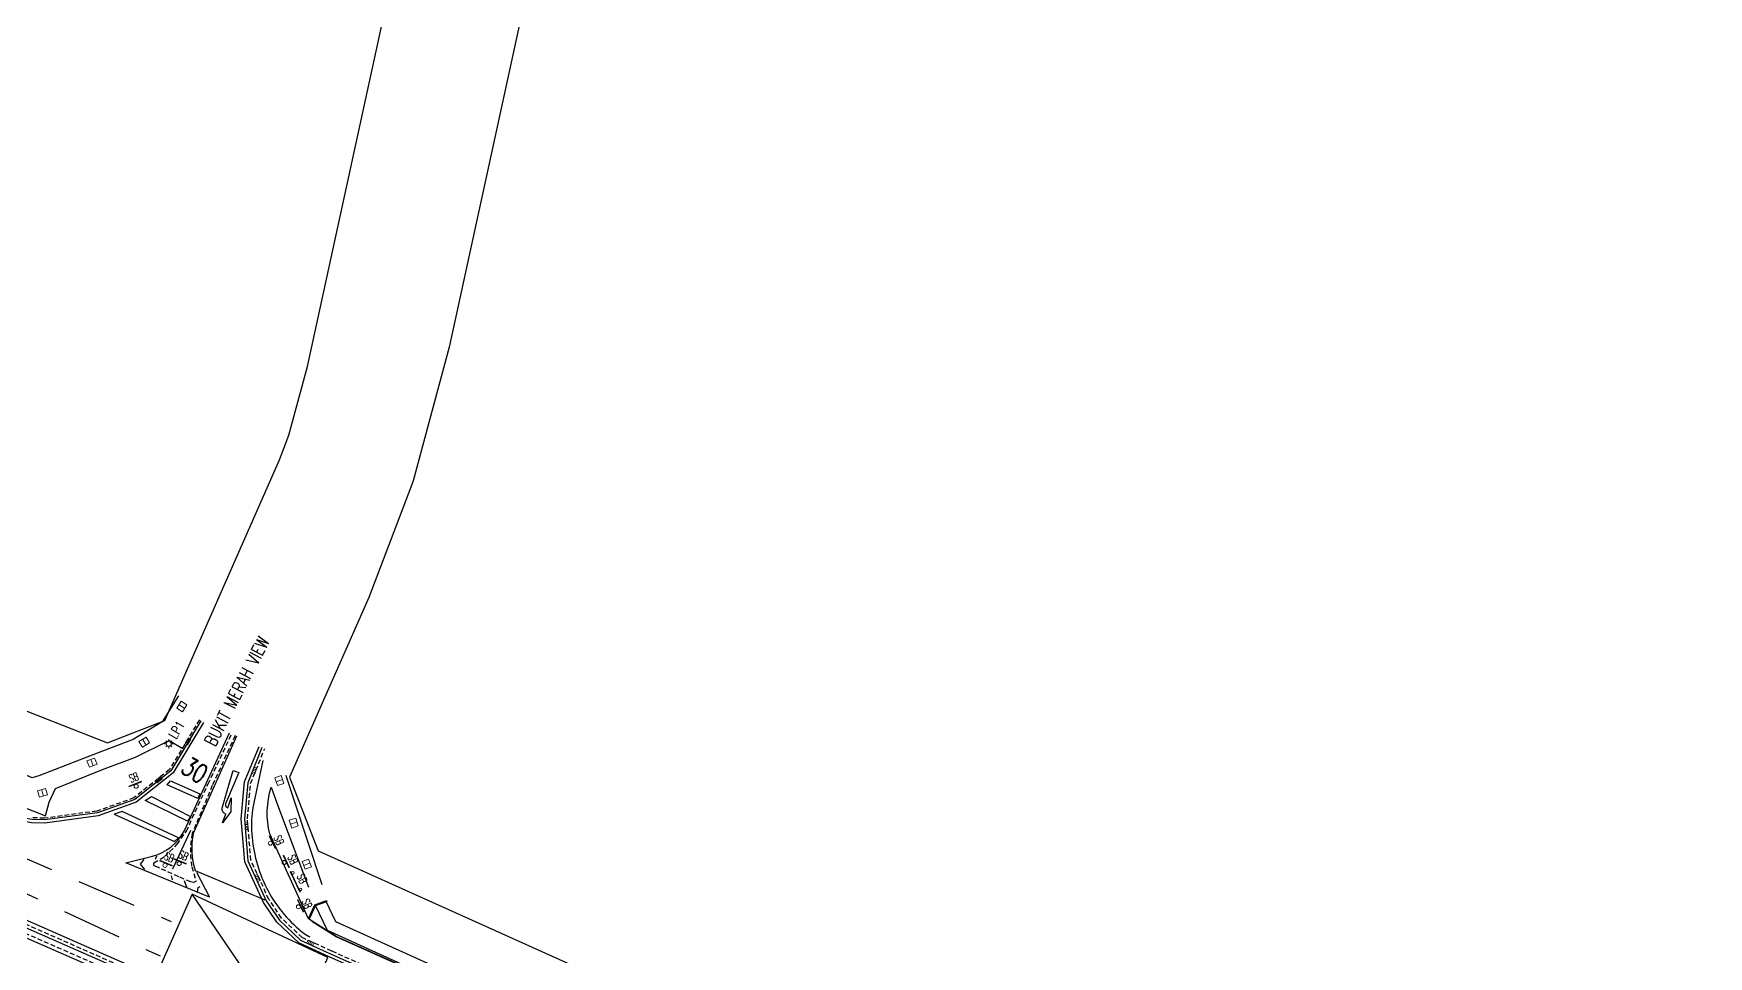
# Model space of a CAD drawing. Header units: millimetres. Extents: x 25846 to 27323, y 29074 to 29862.
# Drawn here: x 26721.7 to 26899.6, y 29461.8 to 29559.8 of the extents above; entities that cross this region are included whole.
import ezdxf

# ---------------------------------------------------------------- set-up
doc = ezdxf.new("R2010")
doc.units = ezdxf.units.MM
doc.linetypes.add('DASHED', pattern=[0.75, 0.5, -0.25])
doc.linetypes.add('DASHED2', pattern=[9.525, 6.35, -3.175])
for name, color, linetype in [('S_CONC_LINE', 151, 'Continuous'), ('S_DRAIN_LINE', 4, 'Continuous'), ('S_FP_LINE', 11, 'Continuous'), ('S_LP', 7, 'Continuous'), ('S_RAIL', 200, 'Continuous'), ('S_RIGID_PAVEMENT', 7, 'Continuous'), ('S_ROAD_LINE', 7, 'DASHED'), ('S_SIGN_BOARD', 7, 'Continuous'), ('S_TRAFFIC_LINE', 8, 'Continuous'), ('SS ROADWIDL', 7, 'Continuous')]:
    doc.layers.add(name, color=color, linetype=linetype)
doc.layers.add('S_IG_', color=2, linetype='Continuous', lineweight=5)
doc.layers.add('S_IGK_', color=2, linetype='Continuous', lineweight=5)
doc.styles.add('CB_DIM', font='simplex.shx', dxfattribs={"width": 0.75, "height": 1.35})
doc.styles.add('SIMPLEX', font='SIMPLEX')

# ---------------------------------------------------------------- blocks, each defined once
blk = doc.blocks.new('IRON_GRATING')
at = {"lineweight": 15}
blk.add_line((0, 0.36), (0, -0.36), dxfattribs=at)
blk.add_lwpolyline([(-0.44, 0.36), (-0.44, -0.36), (0.44, -0.36), (0.44, 0.36)], close=True, dxfattribs=at)
blk = doc.blocks.new('ig')
blk.add_blockref('IRON_GRATING', (0, 0))
blk = doc.blocks.new('igk')
at = {"lineweight": 15}
for p, q in [((0.35, 0.15), (-0.35, 0.15)), ((-0.35, 0.15), (-0.35, -0.15)), ((-0.18, 0.15), (-0.18, -0.15)), ((0, 0.15), (0, -0.15)), ((0.17, 0.15), (0.17, -0.15)), ((0.35, -0.15), (0.35, 0.15)), ((-0.35, -0.15), (0.35, -0.15))]:
    blk.add_line(p, q, dxfattribs=at)
blk = doc.blocks.new('SIGN_BOARD_SMALL')
at = {"color": 0, "lineweight": 18}
for p, q in [((0.73, 0.07), (-0.73, 0.07)), ((0.73, 0), (-0.73, 0))]:
    blk.add_line(p, q, dxfattribs=at)
at = {"lineweight": 18}
blk.add_circle((0, -0.22), 0.216, dxfattribs=at)
blk = doc.blocks.new('SBS')
at = {"layer": 'S_SIGN_BOARD', "lineweight": 15}
blk.add_blockref('SIGN_BOARD_SMALL', (0, 0), dxfattribs=at)
at = {"layer": 'S_SIGN_BOARD', "color": 0, "linetype": 'ByBlock', "lineweight": 15, "style": 'SIMPLEX', "width": 0.65}
blk.add_text('SB', height=0.85, dxfattribs=at).set_placement((-0.39, 0.32))
blk = doc.blocks.new('SIGN_BOARD_BIG')
at = {"layer": 'S_SIGN_BOARD', "lineweight": 18}
blk.add_lwpolyline([(-0.95, -0.05), (0.95, -0.05), (0.95, 0), (-0.95, 0)], close=True, dxfattribs=at)
at = {"layer": 'S_SIGN_BOARD', "color": 0, "linetype": 'ByBlock', "lineweight": 18}
for centre in [(-0.78, 0.12), (0.78, 0.12)]:
    blk.add_circle(centre, 0.111, dxfattribs=at)
blk = doc.blocks.new('SBB')
at = {"layer": 'S_SIGN_BOARD', "color": 0, "linetype": 'ByBlock', "lineweight": 15, "xscale": 1.25, "yscale": 1.25, "zscale": 1.25}
blk.add_blockref('SIGN_BOARD_BIG', (0, 0), dxfattribs=at)
at = {"layer": 'S_SIGN_BOARD', "color": 0, "linetype": 'ByBlock', "lineweight": 15, "style": 'SIMPLEX', "width": 0.65}
blk.add_text('SB', height=0.85, dxfattribs=at).set_placement((-0.48, 0.35))
blk = doc.blocks.new('A$Ca65eef7b')
at = {"layer": 'SS ROADWIDL', "color": 13}
for points in [[(26773.6, 29561.95), (26765.9, 29526.53), (26762.07, 29512.33), (26761.81, 29511.65), (26757.35, 29499.92), (26748.95, 29480.85), (26751.99, 29473.03), (26779.65, 29460.57), (26791.27, 29455.89), (26796.27, 29453.61), (26843.17, 29434.97), (26846.62, 29433.6), (26851.69, 29431.58), (26875.33, 29427.8), (26878.62, 29427.27), (26889.56, 29425.59), (26893.76, 29424.95), (26899.64, 29424.06)], [(26664.59, 29510.14), (26691.69, 29499.36), (26729.61, 29484.51), (26732.21, 29485.52), (26735.68, 29486.87), (26741.71, 29500.56), (26747.89, 29514.57), (26748.87, 29517.16), (26750.85, 29524.45), (26762.91, 29579.93), (26765.2, 29590.43), (26760.61, 29597.58), (26746.94, 29600.59)]]:
    blk.add_lwpolyline(points, dxfattribs=at)
blk = doc.blocks.new('LAMPPOST')
at = {"lineweight": 18}
for points in [[(-0.32, 0.32), (-0.19, 0.19)], [(0, 0.49), (0, 0.26)], [(0.32, 0.32), (0.19, 0.19)], [(-0.49, 0), (-0.26, 0)], [(-0.32, -0.32), (-0.19, -0.19)], [(0, -0.49), (0, -0.26)], [(0.32, -0.32), (0.19, -0.19)], [(0.49, 0), (0.26, 0)]]:
    blk.add_lwpolyline(points, dxfattribs=at)
blk.add_circle((0, 0), 0.264, dxfattribs=at)

msp = doc.modelspace()

# ---------------------------------------------------------------- hatches: boundary and pattern name
at = {"layer": 'S_RIGID_PAVEMENT'}
h = msp.add_hatch(dxfattribs=at)
h.set_pattern_fill('ANSI37', color=256, scale=0.15, angle=-145.9947886)
h.paths.add_polyline_path([(26243.27, 29629.32), (26242.68, 29626.84), (26276.19, 29617.9, 0.026271), (26276.02, 29620.75), (26271.82, 29621.83)])
h.paths.add_polyline_path([(26208.3, 29639.24), (26208.18, 29638.78), (26209.59, 29638.4), (26209.34, 29637.49), (26207.95, 29637.86), (26207.54, 29636.22), (26225.46, 29631.44, -0.029352), (26227.24, 29634.09), (26227.24, 29634.2)])
h.paths.add_polyline_path([(26227.24, 29634.1, 0.029415), (26225.46, 29631.44), (26226.46, 29631.17)])
h.paths.add_polyline_path([(26227.72, 29634.07), (26227.3, 29634.18, 0.000966), (26227.24, 29634.1), (26226.46, 29631.17), (26226.92, 29631.05)])
h.paths.add_polyline_path([(26227.56, 29633.48), (26226.92, 29631.05), (26240.68, 29627.37), (26241.27, 29629.84), (26238.97, 29630.44)])
h.paths.add_polyline_path([(26243.27, 29629.32), (26241.27, 29629.84), (26240.68, 29627.37), (26242.68, 29626.84)])
h.paths.add_polyline_path([(26276.02, 29620.75, -0.026271), (26276.19, 29617.9), (26292.12, 29613.65), (26292.76, 29616.44)])
h.paths.add_polyline_path([(26246.15, 29606.91), (26246.48, 29606.35), (26268.1, 29598.3, 0.026537), (26270.05, 29600.44)])
h.paths.add_polyline_path([(26270.05, 29600.44, -0.026537), (26268.1, 29598.3), (26271.64, 29596.99), (26274.45, 29596.23), (26274.46, 29596.25), (26275.32, 29596.02), (26284.79, 29593.44), (26309.8, 29589.41), (26309.84, 29589.66)])
h.paths.add_polyline_path([(26670.87, 29497.11), (26670.06, 29495.02), (26687.61, 29487.74), (26688.5, 29489.89), (26676.99, 29494.68)])
h.paths.add_polyline_path([(26673.73, 29494.72), (26675.72, 29493.57, 0.321196), (26676.26, 29493.95), (26675.21, 29494.47), (26676.64, 29494.2), (26677.72, 29493.21), (26676.7, 29493.72, -0.30779), (26676.01, 29493.4), (26676.68, 29493.02), (26676.81, 29493.28), (26678.68, 29491.93), (26676.46, 29492.57), (26676.59, 29492.84), (26673.46, 29494.18)], flags=16)
h.paths.add_polyline_path([(26689.23, 29490.11), (26688.15, 29487.51), (26704.02, 29480.93), (26705.01, 29483.55), (26701.65, 29484.95)])
h.paths.add_polyline_path([(26689.23, 29490.11), (26688.69, 29490.34), (26687.61, 29487.74), (26688.15, 29487.51)])
h.paths.add_polyline_path([(26705.47, 29483.35), (26705.01, 29483.55), (26704.02, 29480.93), (26704.49, 29480.74)])
h.paths.add_polyline_path([(26707.22, 29482.06), (26705.29, 29482.87), (26704.49, 29480.74), (26706.36, 29479.96)])
h.paths.add_polyline_path([(26705.41, 29483.18), (26705.29, 29482.87), (26707.22, 29482.06), (26707.35, 29482.36)])
h.paths.add_polyline_path([(26705.47, 29483.35), (26705.41, 29483.18), (26707.35, 29482.36), (26707.42, 29482.54)])
h.paths.add_polyline_path([(26677.1, 29494.95), (26670.98, 29497.39), (26670.87, 29497.11), (26676.99, 29494.68), (26688.5, 29489.89), (26688.61, 29490.16)])
h.paths.add_polyline_path([(26798.54, 29415.67), (26784.68, 29421.84), (26782.11, 29423.92), (26780.48, 29420.25), (26783.37, 29418.05), (26783.77, 29417.77), (26784.3, 29417.49), (26789.47, 29415.23), (26795.88, 29412.37), (26796.84, 29412.03), (26799.71, 29411.48), (26804.49, 29410.58, 0.050598), (26808.48, 29414.36), (26808.38, 29414.4)])
h.paths.add_polyline_path([(26782.11, 29423.92), (26780.7, 29425.05), (26779.02, 29421.36), (26780.48, 29420.25)])
h.paths.add_polyline_path([(26776.42, 29428.49), (26761.06, 29435.26), (26760.96, 29435.02), (26761.24, 29434.84), (26772.84, 29426.04), (26779.02, 29421.36), (26780.7, 29425.05)])
h.paths.add_polyline_path([(26808.48, 29414.36, -0.050598), (26804.49, 29410.58), (26812.17, 29409.12), (26823.61, 29406.93), (26824.61, 29406.73), (26824.73, 29407.01), (26824.56, 29407.27)])
h.paths.add_polyline_path([(26773.71, 29429.26), (26776.6, 29428), (26777.42, 29429.88), (26774.54, 29431.14)], flags=24)

# ---------------------------------------------------------------- linework, layer by layer
at = {"layer": 'S_CONC_LINE'}
for points in [[(26750.99, 29465.92), (26751.62, 29467.31), (26752.86, 29467.76)], [(26751.09, 29465.88), (26751.69, 29467.23), (26752.89, 29467.67)], [(26752.86, 29467.76), (26752.89, 29467.67)], [(26750.99, 29465.92), (26751.09, 29465.88)]]:
    msp.add_lwpolyline(points, dxfattribs=at)
at = {"layer": 'S_DRAIN_LINE'}
for points in [[(26788.54, 29448.71), (26769.47, 29457.09), (26752.98, 29464.59), (26751.69, 29467.23)], [(26789.02, 29449.81), (26769.96, 29458.19), (26753.87, 29465.51), (26752.83, 29467.64)]]:
    msp.add_lwpolyline(points, dxfattribs=at)
at = {"layer": 'S_FP_LINE'}
for points in [[(26737.14, 29489.49), (26735.41, 29486.72), (26732.33, 29484.87), (26728.33, 29483.32), (26722.32, 29481.01), (26721.59, 29480.79), (26703.03, 29488.97), (26675.45, 29500.07), (26665.9, 29503.89), (26643.05, 29512.25), (26609.88, 29523.93), (26594.89, 29531.18), (26594.74, 29531), (26588.91, 29534.65), (26584.74, 29538.08), (26580.03, 29543.69), (26580.25, 29544.01), (26580.09, 29544.24), (26581.26, 29545.46), (26577.74, 29551.94)], [(26609.22, 29521.87), (26664.38, 29500.47), (26701.65, 29485.19), (26723.02, 29476.75), (26723.42, 29478.2), (26724.07, 29479.64), (26729.08, 29481.68), (26732.57, 29483), (26736.17, 29484.76), (26737.6, 29483.92)], [(26748.53, 29481.07), (26748.6, 29480.82), (26749.35, 29478.56), (26752.38, 29469.47)]]:
    msp.add_lwpolyline(points, dxfattribs=at)
msp.add_lwpolyline([(26788.54, 29448.78), (26787.95, 29448.87), (26769.43, 29457.02), (26753.89, 29463.94), (26750.97, 29465.83), (26746.84, 29474.83, -0.136146), (26746.99, 29479.78), (26747.66, 29477.92), (26750.94, 29469.18)], format="xyb", dxfattribs=at)
at = {"layer": 'S_RAIL'}
for points in [[(26660.52, 29490.01), (26702.65, 29472.9), (26740.3, 29456.38), (26779.26, 29439.14), (26780.85, 29438.45), (26780.88, 29438.07)], [(26736.56, 29471.12), (26738.46, 29475.22)], [(26751.04, 29465.9), (26751.66, 29467.27), (26752.88, 29467.71)], [(26787.93, 29448.83), (26769.41, 29456.97), (26753.88, 29463.89), (26751.29, 29465.53)]]:
    msp.add_lwpolyline(points, dxfattribs=at)
msp.add_lwpolyline([(26746.09, 29482.62), (26745.14, 29478.13, 0.064189), (26744.9, 29475.21, 0.096779), (26746.31, 29469.47, 0.057675), (26747.92, 29466.85, 0.043615), (26749.92, 29464.71, 0.066426), (26751.1, 29463.9, 1.054758)], format="xyb", dxfattribs=at)
at = {"layer": 'S_ROAD_LINE'}
for points in [[(26739.36, 29486.94), (26736.18, 29481.66), (26732.4, 29478.65), (26728.49, 29477.26), (26722.91, 29476.5), (26721.61, 29476.54)], [(26768.3, 29455.76), (26753.42, 29462.39), (26750.29, 29463.82), (26748.1, 29465.89), (26746.75, 29467.87), (26744.84, 29472.05), (26744.46, 29476.44), (26744.81, 29480.2), (26746.3, 29483.89)], [(26701.56, 29472.74), (26740.28, 29455.8)], [(26740.53, 29456.6), (26701.98, 29473.58)]]:
    msp.add_lwpolyline(points, dxfattribs=at)
msp.add_lwpolyline([(26743.15, 29485.27), (26740.74, 29479.97), (26738.6, 29474.88, 0.090148), (26738.55, 29471.34), (26739.01, 29469.8), (26738.78, 29469.69), (26738.45, 29469.74), (26737.17, 29470.29), (26735.02, 29471.25), (26734.53, 29471.47), (26734.53, 29471.78), (26735.67, 29472.42), (26737.01, 29473.73), (26737.99, 29475.13), (26740.28, 29480.14), (26742.79, 29485.45)], format="xyb", dxfattribs=at)
at = {"layer": 'S_TRAFFIC_LINE'}
for points in [[(26739.8, 29486.68), (26736.58, 29481.31), (26732.66, 29478.19), (26728.62, 29476.76), (26722.94, 29475.99), (26721.55, 29476.02), (26720.7, 29476.2), (26719.72, 29476.58), (26715.5, 29478.59), (26705.28, 29482.87)], [(26739.52, 29486.85), (26736.32, 29481.53), (26732.5, 29478.49), (26728.54, 29477.08), (26722.92, 29476.32), (26721.59, 29476.35), (26720.79, 29476.52), (26719.85, 29476.88), (26715.64, 29478.89), (26705.41, 29483.18)], [(26737.79, 29475.19), (26742.55, 29485.55)], [(26876.25, 29414.55), (26869.85, 29415.79), (26864.46, 29417.15), (26858.78, 29418.95), (26851.07, 29421.39), (26840.67, 29424.78), (26830.29, 29428.15), (26807.55, 29437.92), (26787.19, 29446.75), (26768.03, 29455.16), (26753.15, 29461.79), (26749.92, 29463.27), (26747.6, 29465.46), (26746.17, 29467.55), (26744.19, 29471.88), (26743.8, 29476.44), (26744.17, 29480.35), (26745.7, 29484.13)], [(26746.01, 29484.01), (26744.5, 29480.27), (26744.14, 29476.44), (26744.52, 29471.97), (26746.47, 29467.72), (26747.86, 29465.68), (26750.11, 29463.55), (26753.29, 29462.1), (26768.17, 29455.47), (26787.33, 29447.06), (26807.68, 29438.23), (26830.41, 29428.47), (26840.77, 29425.1), (26851.18, 29421.71), (26858.88, 29419.27), (26864.55, 29417.47), (26869.92, 29416.12), (26876.31, 29414.88)], [(26736.28, 29480.48), (26739.4, 29479.09), (26739.19, 29478.58), (26735.94, 29480.05), (26736.28, 29480.48)], [(26734.28, 29478.79), (26738.42, 29476.69), (26738.09, 29476.2), (26733.6, 29478.38), (26734.28, 29478.79)], [(26737.13, 29474.43), (26731.18, 29477.22), (26730.33, 29476.93), (26736.73, 29474.02), (26737.13, 29474.43)], [(26701.39, 29472.35), (26740.11, 29455.42)], [(26739.07, 29470.77), (26740.45, 29468.1), (26731.57, 29471.75), (26734.4, 29472.47)], [(26734.81, 29472.48), (26734.68, 29472.11)], [(26733.56, 29471.06), (26733.1, 29471.62), (26733.5, 29472.11)], [(26738.91, 29470.95), (26746.31, 29467.82)], [(26736.37, 29470.38), (26736.49, 29469.96)], [(26737.74, 29469.88), (26738.01, 29469.17)], [(26739.18, 29468.64), (26739.24, 29469.14), (26739.46, 29469.24)], [(26740.7, 29456.99), (26715.25, 29468.19)], [(26749.17, 29452.95), (26738.6, 29468.44)]]:
    msp.add_lwpolyline(points, dxfattribs=at)
at = {"layer": 'S_TRAFFIC_LINE', "elevation": 10.28}
msp.add_lwpolyline([(26738.69, 29474.85), (26743.35, 29485.26)], dxfattribs=at)
at = {"layer": 'S_TRAFFIC_LINE', "ltscale": 2, "elevation": 10.21}
msp.add_lwpolyline([(26742.16, 29476.96, -0.366785), (26741.79, 29477.56), (26742.32, 29479.4), (26742.97, 29481.55), (26743.54, 29481.35), (26742.25, 29478.27), (26742.18, 29478.09, 0.556559), (26742.38, 29477.61), (26742.74, 29478.65), (26742.71, 29477.18), (26741.82, 29476.01), (26742.16, 29476.96)], format="xyb", dxfattribs=at)
at = {"layer": 'S_TRAFFIC_LINE', "linetype": 'DASHED2', "flags": 128}
for points in [[(26717.83, 29473.56), (26736.37, 29465.54)], [(26716.41, 29470.61), (26735.19, 29461.87)]]:
    msp.add_lwpolyline(points, dxfattribs=at)
at = {"layer": 'S_TRAFFIC_LINE'}
msp.add_lwpolyline([(26749.17, 29452.95), (26753.01, 29461.72), (26738.6, 29468.44), (26734.58, 29459.33)], close=True, dxfattribs=at)
for centre, radius, start, end in [((26733.04, 29477.65), 5.35, 283.992, 332.9777), ((26746.27, 29473.31, 10.19), 7.72, 168.1737, 197.7807)]:
    msp.add_arc(centre, radius, start, end, dxfattribs=at)

# ---------------------------------------------------------------- block references
at = {"layer": 'S_IG_'}
for p, rotation in [((26737.51, 29488.35), 57.96655589605318), ((26733.51, 29484.58), 30.93890272841324), ((26727.96, 29482.4), 21.01236517442728), ((26722.7, 29479.19), 16.67745886181558), ((26747.86, 29480.49), 288.3588499584678), ((26749.39, 29475.98), 288.4177068878238), ((26750.78, 29471.62), 290.5759478674523)]:
    msp.add_blockref('ig', p, dxfattribs=dict(at, rotation=rotation))
at = {"layer": 'S_IGK_'}
for p, rotation in [((26738.16, 29484.66), 58.98822810870739), ((26745.2, 29481.53), 247.9524425125031), ((26735.06, 29480.58), 38.5038224960606), ((26744.38, 29475.65), 274.8714751917787), ((26745.54, 29470.16), 294.5520615949001), ((26751.15, 29463.27), 335.3970752044127)]:
    msp.add_blockref('igk', p, dxfattribs=dict(at, rotation=rotation))
at = {"layer": 'S_LP', "lineweight": 18}
msp.add_blockref('LAMPPOST', (26736.11, 29484.4), dxfattribs=at)
at = {"layer": 'S_SIGN_BOARD'}
for name, p, rotation in [('SBS', (26732.57, 29480.1), 20.63845557644111), ('SBS', (26747.09, 29473.94), 295.1963215702608), ('SBS', (26735.8, 29471.7), 337.5402104591497), ('SBS', (26737.3, 29471.89), 337.5402104591497), ('SBS', (26748.57, 29471.89), 295.1963215702608), ('SBB', (26749.57, 29469.76), 295.1963215702608), ('SBS', (26750.08, 29467.19), 295.196405377239)]:
    msp.add_blockref(name, p, dxfattribs=dict(at, rotation=rotation))
at = {"layer": 'SS ROADWIDL'}
msp.add_blockref('A$Ca65eef7b', (0, 0), dxfattribs=at)

# ---------------------------------------------------------------- texts
at = {"layer": 'S_LP', "lineweight": 18, "style": 'SIMPLEX', "width": 0.75}
msp.add_text('LP1', height=1.01, rotation=58.6219, dxfattribs=at).set_placement((26736.89, 29484.83))
at = {"layer": 'S_ROAD_LINE', "style": 'CB_DIM', "width": 0.75}
for s, height, rotation, p in [('BUKIT MERAH VIEW', 1.35, 62.6604, (26741.02, 29484.02, 209.22)), ('30', 2, 327.8514, (26737.25, 29481.44, 209.22))]:
    msp.add_text(s, height=height, rotation=rotation, dxfattribs=at).set_placement(p)

doc.saveas('drawing.dxf')
